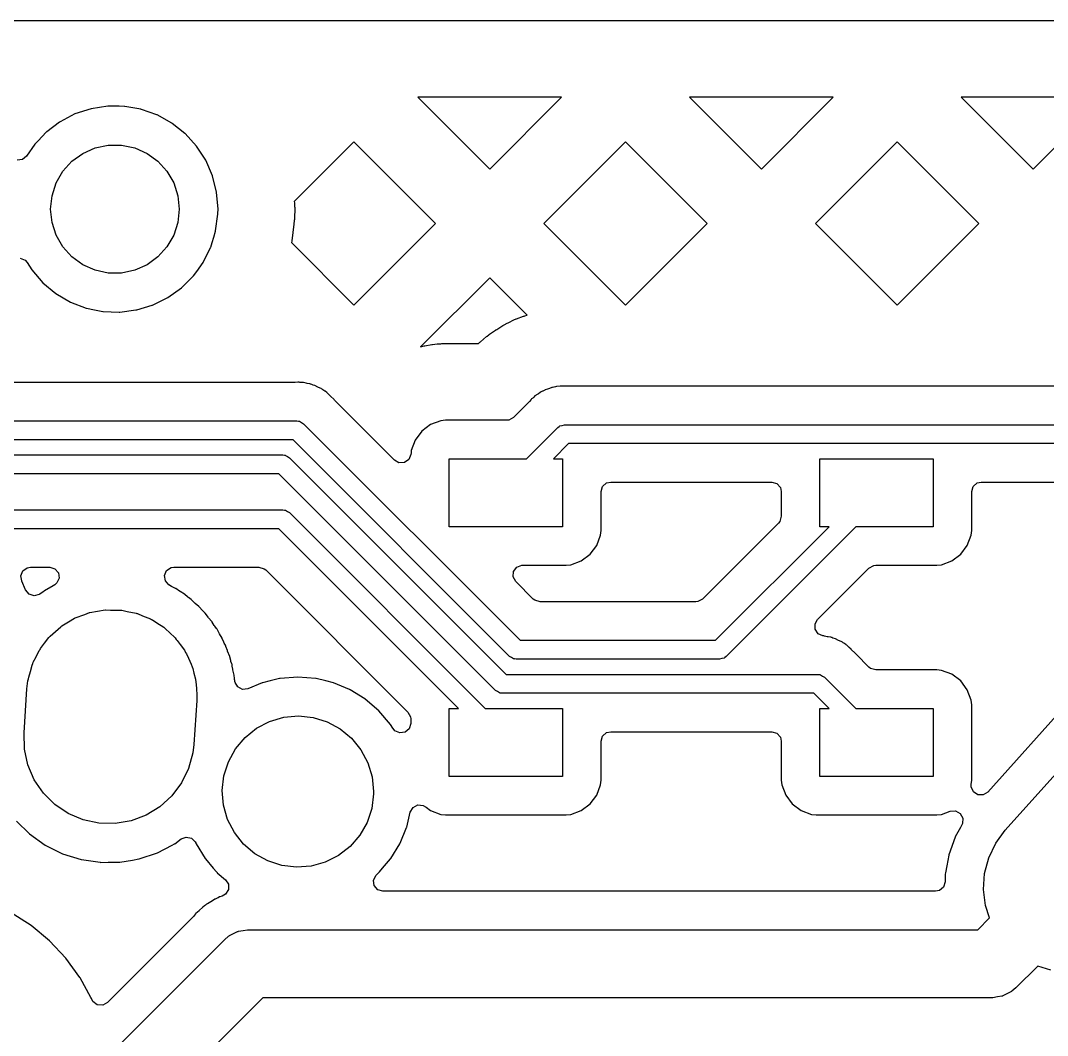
# Model space of a CAD drawing. Extents: x 124.5 to 210, y -114.5 to -26.5.
# Drawn here: x 179.83 to 193.41, y -39.92 to -26.51 of the extents above; entities that cross this region are included whole.
import ezdxf

# ---------------------------------------------------------------- set-up
doc = ezdxf.new("R2010")
doc.units = 0
doc.layers.add('BLACK', color=7, linetype='CONTINUOUS')

msp = doc.modelspace()

# ---------------------------------------------------------------- linework, layer by layer
at = {"layer": 'BLACK', "linetype": 'CONTINUOUS'}
for p, q in [((128.065, -26.5085), (206.435, -26.5085)), ((186.987, -27.5225), (185.084, -27.5225)), ((185.084, -27.5225), (186.036, -28.4738)), ((186.036, -28.4738), (186.987, -27.5225)), ((190.579, -27.5225), (188.676, -27.5225)), ((188.676, -27.5225), (189.628, -28.4738)), ((189.628, -28.4738), (190.579, -27.5225)), ((194.171, -27.5225), (192.269, -27.5225)), ((192.269, -27.5225), (193.22, -28.4738)), ((193.22, -28.4738), (194.171, -27.5225)), ((180.764, -27.674), (180.552, -27.7434)), ((180.985, -27.6402), (180.764, -27.674)), ((180.99, -27.6402), (180.985, -27.6402)), ((181.134, -27.642), (180.99, -27.6402)), ((180.99, -27.6402), (180.99, -27.6402)), ((181.208, -27.6429), (181.134, -27.642)), ((181.213, -27.6438), (181.208, -27.6429)), ((181.423, -27.6812), (181.213, -27.6438)), ((181.213, -27.6438), (181.213, -27.6438)), ((181.428, -27.6821), (181.423, -27.6812)), ((181.423, -27.6812), (181.423, -27.6812)), ((181.433, -27.6838), (181.428, -27.6821)), ((181.634, -27.7549), (181.433, -27.6838)), ((181.433, -27.6838), (181.433, -27.6838)), ((180.552, -27.7434), (180.354, -27.8465)), ((181.639, -27.7566), (181.634, -27.7549)), ((181.634, -27.7549), (181.634, -27.7549)), ((181.834, -27.8646), (181.639, -27.7566)), ((180.349, -27.8496), (180.179, -27.9775)), ((180.354, -27.8465), (180.349, -27.8496)), ((180.349, -27.8496), (180.349, -27.8496)), ((181.838, -27.8678), (181.834, -27.8646)), ((182.006, -27.9998), (181.838, -27.8678)), ((181.838, -27.8678), (181.838, -27.8678)), ((180.064, -28.097), (180.021, -28.1421)), ((180.171, -27.9844), (180.064, -28.097)), ((180.175, -27.9806), (180.171, -27.9844)), ((180.179, -27.9775), (180.175, -27.9806)), ((182.006, -27.9999), (182.006, -27.9998)), ((182.01, -28.0031), (182.006, -27.9999)), ((182.16, -28.1683), (182.01, -28.0031)), ((180.021, -28.1421), (179.913, -28.2996)), ((180.655, -28.2639), (180.817, -28.1916)), ((180.817, -28.1916), (180.991, -28.1547)), ((180.991, -28.1547), (181.169, -28.1547)), ((181.169, -28.1547), (181.343, -28.1916)), ((181.343, -28.1916), (181.505, -28.2639)), ((182.281, -28.3558), (182.16, -28.1683)), ((184.24, -28.1118), (183.452, -28.8991)), ((185.319, -29.1908), (184.24, -28.1118)), ((187.832, -28.1118), (186.753, -29.1908)), ((188.911, -29.1908), (187.832, -28.1118)), ((191.424, -28.1118), (190.345, -29.1908)), ((192.503, -29.1908), (191.424, -28.1118)), ((179.858, -28.3446), (179.788, -28.3528)), ((179.913, -28.2996), (179.858, -28.3446)), ((180.392, -28.5004), (180.511, -28.3683)), ((180.511, -28.3683), (180.655, -28.2639)), ((181.505, -28.2639), (181.649, -28.3683)), ((181.649, -28.3683), (181.768, -28.5004)), ((182.37, -28.5607), (182.281, -28.3558)), ((180.303, -28.6543), (180.392, -28.5004)), ((181.768, -28.5004), (181.857, -28.6543)), ((182.425, -28.7774), (182.37, -28.5607)), ((180.249, -28.8233), (180.303, -28.6543)), ((181.857, -28.6543), (181.911, -28.8233)), ((182.443, -29), (182.425, -28.7774)), ((180.23, -29), (180.249, -28.8233)), ((181.911, -28.8233), (181.93, -29)), ((183.452, -28.8991), (183.454, -28.9169)), ((183.454, -28.9169), (183.454, -28.9203)), ((183.454, -28.9203), (183.456, -28.9608)), ((180.249, -29.1767), (180.23, -29)), ((181.93, -29), (181.911, -29.1767)), ((182.442, -29.0572), (182.443, -29.0034)), ((182.442, -29.0666), (182.442, -29.0572)), ((182.443, -29.0034), (182.443, -29)), ((182.443, -29.0034), (182.443, -29.0034)), ((183.457, -29.0248), (183.455, -29.0914)), ((183.456, -28.9608), (183.456, -28.9641)), ((183.456, -28.9641), (183.457, -28.9775)), ((183.457, -28.9775), (183.457, -28.9809)), ((183.457, -28.9809), (183.457, -29.0214)), ((183.457, -29.0214), (183.457, -29.0248)), ((180.303, -29.3457), (180.249, -29.1767)), ((181.911, -29.1767), (181.857, -29.3457)), ((182.412, -29.2881), (182.442, -29.0666)), ((183.451, -29.1552), (183.447, -29.1956)), ((183.452, -29.1519), (183.451, -29.1552)), ((183.453, -29.1385), (183.452, -29.1519)), ((183.455, -29.0947), (183.453, -29.1352)), ((183.453, -29.1352), (183.453, -29.1385)), ((183.455, -29.0914), (183.455, -29.0947)), ((184.24, -30.2699), (185.319, -29.1908)), ((186.753, -29.1908), (187.832, -30.2699)), ((187.832, -30.2699), (188.911, -29.1908)), ((190.345, -29.1908), (191.424, -30.2699)), ((191.424, -30.2699), (192.503, -29.1908)), ((182.387, -29.3731), (182.411, -29.293)), ((182.411, -29.293), (182.412, -29.2881)), ((182.411, -29.293), (182.411, -29.293)), ((183.447, -29.1989), (183.418, -29.4204)), ((183.447, -29.1956), (183.447, -29.1989)), ((180.392, -29.4996), (180.303, -29.3457)), ((181.857, -29.3457), (181.768, -29.4996)), ((182.347, -29.5018), (182.365, -29.4439)), ((182.365, -29.4439), (182.387, -29.3731)), ((183.417, -29.4255), (183.414, -29.4439)), ((183.414, -29.4439), (184.24, -30.2699)), ((183.418, -29.4204), (183.417, -29.4255)), ((180.511, -29.6317), (180.392, -29.4996)), ((181.768, -29.4996), (181.649, -29.6317)), ((182.263, -29.6723), (182.345, -29.5065)), ((182.345, -29.5065), (182.347, -29.5018)), ((182.345, -29.5065), (182.345, -29.5065)), ((179.827, -29.6476), (179.892, -29.6751)), ((179.892, -29.6751), (179.92, -29.707)), ((179.92, -29.707), (179.98, -29.8051)), ((180.655, -29.7361), (180.511, -29.6317)), ((180.817, -29.8084), (180.655, -29.7361)), ((181.505, -29.7361), (181.343, -29.8084)), ((181.649, -29.6317), (181.505, -29.7361)), ((182.161, -29.8243), (182.245, -29.7063)), ((182.245, -29.7063), (182.248, -29.7021)), ((182.248, -29.7021), (182.263, -29.6723)), ((179.98, -29.8051), (180.126, -29.9739)), ((180.991, -29.8453), (180.817, -29.8084)), ((181.169, -29.8453), (180.991, -29.8453)), ((181.343, -29.8084), (181.169, -29.8453)), ((182.118, -29.8835), (182.161, -29.8243)), ((180.126, -29.9739), (180.298, -30.1166)), ((181.96, -30.0412), (182.118, -29.8835)), ((186.036, -29.9078), (185.122, -30.8216)), ((186.529, -30.4016), (186.036, -29.9078)), ((180.298, -30.1166), (180.491, -30.2293)), ((181.778, -30.1709), (181.96, -30.0412)), ((180.491, -30.2293), (180.7, -30.309)), ((181.368, -30.3319), (181.572, -30.2707)), ((181.572, -30.2707), (181.577, -30.2692)), ((181.572, -30.2707), (181.572, -30.2707)), ((181.577, -30.2692), (181.778, -30.1709)), ((180.7, -30.309), (180.705, -30.3101)), ((180.705, -30.3101), (180.705, -30.3101)), ((180.705, -30.3101), (180.812, -30.3319)), ((180.812, -30.3319), (180.919, -30.3536)), ((180.919, -30.3536), (180.924, -30.3538)), ((180.924, -30.3538), (180.924, -30.3538)), ((180.924, -30.3538), (181.137, -30.3616)), ((181.137, -30.3616), (181.137, -30.3616)), ((181.137, -30.3616), (181.142, -30.3618)), ((181.142, -30.3618), (181.147, -30.3611)), ((181.147, -30.3611), (181.358, -30.334)), ((181.147, -30.3611), (181.147, -30.3611)), ((181.358, -30.334), (181.363, -30.3334)), ((181.358, -30.334), (181.358, -30.334)), ((181.363, -30.3334), (181.368, -30.3319)), ((186.481, -30.4177), (186.489, -30.4152)), ((186.489, -30.4152), (186.491, -30.4146)), ((186.491, -30.4146), (186.493, -30.4137)), ((186.493, -30.4137), (186.5, -30.411)), ((186.5, -30.411), (186.529, -30.4016)), ((186.128, -30.5907), (186.209, -30.5394)), ((186.209, -30.5394), (186.216, -30.5354)), ((186.216, -30.5354), (186.243, -30.5201)), ((186.243, -30.5201), (186.25, -30.5165)), ((186.25, -30.5165), (186.299, -30.4935)), ((186.299, -30.4935), (186.347, -30.4689)), ((186.347, -30.4689), (186.355, -30.4656)), ((186.355, -30.4656), (186.384, -30.453)), ((186.384, -30.453), (186.391, -30.4501)), ((186.391, -30.4501), (186.481, -30.4177)), ((185.954, -30.7205), (185.994, -30.6848)), ((185.994, -30.6848), (186, -30.6797)), ((186, -30.6797), (186.025, -30.6603)), ((186.025, -30.6603), (186.032, -30.6557)), ((186.032, -30.6557), (186.111, -30.6019)), ((186.111, -30.6019), (186.117, -30.5977)), ((186.117, -30.5977), (186.119, -30.5965)), ((186.119, -30.5965), (186.121, -30.5951)), ((186.121, -30.5951), (186.128, -30.5907)), ((185.122, -30.8216), (185.132, -30.8184)), ((185.132, -30.8184), (185.14, -30.8164)), ((185.14, -30.8164), (185.171, -30.8091)), ((185.171, -30.8091), (185.178, -30.8075)), ((185.178, -30.8075), (185.272, -30.7913)), ((185.272, -30.7913), (185.28, -30.7902)), ((185.28, -30.7902), (185.342, -30.7834)), ((185.342, -30.7834), (185.346, -30.7831)), ((185.346, -30.7831), (185.387, -30.7798)), ((185.387, -30.7798), (185.39, -30.7795)), ((185.39, -30.7795), (185.404, -30.7788)), ((185.404, -30.7788), (185.407, -30.7787)), ((185.407, -30.7787), (185.448, -30.7775)), ((185.448, -30.7775), (185.452, -30.7775)), ((185.452, -30.7775), (185.888, -30.7775)), ((185.888, -30.7775), (185.906, -30.7603)), ((185.906, -30.7603), (185.912, -30.755)), ((185.912, -30.755), (185.954, -30.7205)), ((183.451, -31.292), (176.315, -31.292)), ((183.463, -31.2914), (183.451, -31.292)), ((183.499, -31.288), (183.463, -31.2914)), ((183.507, -31.2873), (183.499, -31.288)), ((183.515, -31.2885), (183.507, -31.2873)), ((183.527, -31.2904), (183.515, -31.2885)), ((183.547, -31.292), (183.527, -31.2904)), ((183.567, -31.292), (183.547, -31.292)), ((183.575, -31.294), (183.567, -31.292)), ((183.61, -31.303), (183.575, -31.294)), ((183.575, -31.294), (183.575, -31.294)), ((183.621, -31.3054), (183.61, -31.303)), ((183.657, -31.3111), (183.621, -31.3054)), ((183.665, -31.3123), (183.657, -31.3111)), ((183.657, -31.3111), (183.657, -31.3111)), ((183.672, -31.3155), (183.665, -31.3123)), ((183.684, -31.3204), (183.672, -31.3155)), ((183.672, -31.3155), (183.672, -31.3155)), ((183.702, -31.3268), (183.684, -31.3204)), ((183.722, -31.3318), (183.702, -31.3268)), ((183.761, -31.3531), (183.722, -31.3318)), ((183.771, -31.3583), (183.761, -31.3531)), ((183.805, -31.3727), (183.771, -31.3583)), ((186.859, -31.3594), (186.825, -31.3728)), ((186.866, -31.3565), (186.859, -31.3594)), ((186.859, -31.3594), (186.859, -31.3594)), ((186.885, -31.3542), (186.866, -31.3565)), ((186.886, -31.354), (186.885, -31.3542)), ((186.906, -31.35), (186.886, -31.354)), ((186.917, -31.3465), (186.906, -31.35)), ((186.925, -31.3443), (186.917, -31.3465)), ((186.917, -31.3465), (186.917, -31.3465)), ((186.969, -31.3429), (186.925, -31.3443)), ((186.981, -31.342), (186.969, -31.3429)), ((186.985, -31.3415), (186.981, -31.342)), ((187.013, -31.3415), (186.985, -31.3415)), ((187.017, -31.3414), (187.013, -31.3415)), ((187.077, -31.3395), (187.017, -31.3414)), ((187.085, -31.3393), (187.077, -31.3395)), ((187.077, -31.3395), (187.077, -31.3395)), ((187.093, -31.341), (187.085, -31.3393)), ((187.104, -31.3415), (187.093, -31.341)), ((200.089, -31.3415), (187.104, -31.3415)), ((183.812, -31.3759), (183.805, -31.3727)), ((183.805, -31.3727), (183.805, -31.3727)), ((183.819, -31.3813), (183.812, -31.3759)), ((183.828, -31.3883), (183.819, -31.3813)), ((183.844, -31.3992), (183.828, -31.3883)), ((183.855, -31.4051), (183.844, -31.3992)), ((183.862, -31.4089), (183.855, -31.4051)), ((183.855, -31.4051), (183.855, -31.4051)), ((183.88, -31.4254), (183.862, -31.4089)), ((183.894, -31.4392), (183.88, -31.4254)), ((183.903, -31.4469), (183.894, -31.4392)), ((183.907, -31.4494), (183.903, -31.4469)), ((183.926, -31.4691), (183.907, -31.4494)), ((183.929, -31.4719), (183.926, -31.4691)), ((183.979, -31.5185), (183.929, -31.4719)), ((186.604, -31.4976), (186.588, -31.5095)), ((186.619, -31.4848), (186.604, -31.4976)), ((186.634, -31.4705), (186.619, -31.4848)), ((186.672, -31.448), (186.634, -31.4705)), ((186.682, -31.4414), (186.672, -31.448)), ((186.704, -31.4254), (186.682, -31.4414)), ((186.717, -31.4154), (186.704, -31.4254)), ((186.734, -31.4089), (186.717, -31.4154)), ((186.736, -31.408), (186.734, -31.4089)), ((186.754, -31.3993), (186.736, -31.408)), ((186.765, -31.393), (186.754, -31.3993)), ((186.771, -31.389), (186.765, -31.393)), ((186.8, -31.3807), (186.771, -31.389)), ((186.814, -31.3766), (186.8, -31.3807)), ((186.825, -31.3728), (186.814, -31.3766)), ((183.983, -31.525), (183.979, -31.5185)), ((183.991, -31.5332), (183.983, -31.525)), ((184.778, -32.3206), (183.991, -31.5332)), ((186.552, -31.5524), (186.35, -31.7546)), ((186.56, -31.5436), (186.552, -31.5524)), ((186.583, -31.5156), (186.56, -31.5436)), ((186.588, -31.5095), (186.583, -31.5156)), ((186.583, -31.5156), (186.583, -31.5156)), ((186.35, -31.7546), (186.287, -31.7886)), ((175.767, -31.8005), (183.487, -31.8005)), ((183.487, -31.8005), (183.509, -31.8037)), ((183.509, -31.8037), (183.514, -31.8034)), ((183.514, -31.8034), (183.516, -31.8047)), ((183.516, -31.8047), (183.522, -31.8056)), ((183.522, -31.8056), (183.548, -31.8223)), ((183.548, -31.8223), (183.575, -31.8371)), ((183.575, -31.8371), (186.438, -34.7)), ((185.253, -31.8494), (185.137, -31.9367)), ((185.39, -31.7983), (185.253, -31.8494)), ((185.452, -31.7915), (185.39, -31.7983)), ((186.26, -31.7915), (185.452, -31.7915)), ((186.287, -31.7886), (186.26, -31.7915)), ((186.523, -32.3), (186.937, -31.8866)), ((186.937, -31.8866), (186.954, -31.8733)), ((186.954, -31.8733), (186.957, -31.8698)), ((186.957, -31.8698), (186.96, -31.869)), ((186.96, -31.869), (186.965, -31.8651)), ((186.965, -31.8651), (186.995, -31.8587)), ((186.995, -31.8587), (187.025, -31.85)), ((187.025, -31.85), (200.125, -31.85)), ((185.137, -31.9367), (185.049, -32.0533)), ((183.435, -32.0505), (175.674, -32.0505)), ((186.298, -34.9134), (183.435, -32.0505)), ((185.049, -32.0533), (184.998, -32.1897)), ((187.077, -32.1), (186.877, -32.3)), ((200.073, -32.1), (187.077, -32.1)), ((174.68, -32.2505), (183.3, -32.2505)), ((183.3, -32.2505), (183.323, -32.2537)), ((183.323, -32.2537), (183.327, -32.2534)), ((183.327, -32.2534), (183.33, -32.2547)), ((183.33, -32.2547), (183.336, -32.2556)), ((183.336, -32.2556), (183.362, -32.2723)), ((183.362, -32.2723), (183.389, -32.2871)), ((183.389, -32.2871), (186.252, -35.15)), ((184.965, -32.3107), (184.907, -32.3511)), ((184.992, -32.2451), (184.965, -32.3107)), ((184.995, -32.2222), (184.992, -32.2451)), ((184.998, -32.1897), (184.995, -32.2222)), ((185.5, -33.2), (185.5, -32.3)), ((185.5, -32.3), (186.523, -32.3)), ((186.877, -32.3), (187, -32.3)), ((187, -32.3), (187, -33.2)), ((190.4, -33.2), (190.4, -32.3)), ((190.4, -32.3), (191.9, -32.3)), ((191.9, -32.3), (191.9, -33.2)), ((184.836, -32.3535), (184.778, -32.3206)), ((184.907, -32.3511), (184.836, -32.3535)), ((183.249, -32.5005), (174.68, -32.5005)), ((186.112, -35.3634), (183.249, -32.5005)), ((187.508, -32.7345), (187.529, -32.6664)), ((187.529, -32.6664), (187.582, -32.6199)), ((187.582, -32.6199), (187.635, -32.6085)), ((187.635, -32.6085), (189.766, -32.6085)), ((189.766, -32.6085), (189.834, -32.6285)), ((189.834, -32.6285), (189.88, -32.6822)), ((189.88, -32.6822), (189.891, -32.7345)), ((192.409, -32.7345), (192.429, -32.6664)), ((192.429, -32.6664), (192.482, -32.6199)), ((192.482, -32.6199), (192.534, -32.6085)), ((192.534, -32.6085), (199.81, -32.6085)), ((187.508, -33.2481), (187.508, -32.7345)), ((189.891, -32.7345), (189.891, -33.0604)), ((192.409, -33.2481), (192.409, -32.7345)), ((154, -32.975), (183.3, -32.975)), ((183.3, -32.975), (183.322, -32.9782)), ((183.322, -32.9782), (183.327, -32.9779)), ((183.327, -32.9779), (183.329, -32.9792)), ((183.329, -32.9792), (183.336, -32.9801)), ((183.336, -32.9801), (183.361, -32.9968)), ((183.361, -32.9968), (183.388, -33.0116)), ((183.388, -33.0116), (185.977, -35.6)), ((189.871, -33.1285), (189.855, -33.1495)), ((189.891, -33.0604), (189.871, -33.1285)), ((183.248, -33.225), (154.052, -33.225)), ((185.623, -35.6), (183.248, -33.225)), ((187, -33.2), (185.5, -33.2)), ((187.502, -33.3103), (187.508, -33.2481)), ((189.855, -33.1495), (188.849, -34.1546)), ((189.023, -34.7), (190.523, -33.2)), ((190.877, -33.2), (189.163, -34.9134)), ((190.523, -33.2), (190.4, -33.2)), ((191.9, -33.2), (190.877, -33.2)), ((192.402, -33.3103), (192.409, -33.2481)), ((187.451, -33.4467), (187.502, -33.3103)), ((192.351, -33.4467), (192.402, -33.3103)), ((187.363, -33.5633), (187.451, -33.4467)), ((192.263, -33.5633), (192.351, -33.4467)), ((187.11, -33.7017), (187.247, -33.6506)), ((187.247, -33.6506), (187.363, -33.5633)), ((192.01, -33.7017), (192.147, -33.6506)), ((192.147, -33.6506), (192.263, -33.5633)), ((179.837, -33.8469), (179.863, -33.7811)), ((179.863, -33.7811), (179.921, -33.7402)), ((179.921, -33.7402), (179.962, -33.7335)), ((179.962, -33.7335), (180.219, -33.7335)), ((180.219, -33.7335), (180.287, -33.7535)), ((180.287, -33.7535), (180.334, -33.8072)), ((180.334, -33.8072), (180.344, -33.8774)), ((181.736, -33.8442), (181.764, -33.779)), ((181.764, -33.779), (181.823, -33.7394)), ((181.823, -33.7394), (181.861, -33.7335)), ((181.861, -33.7335), (182.985, -33.7335)), ((182.985, -33.7335), (183.054, -33.7535)), ((183.054, -33.7535), (183.075, -33.7704)), ((183.075, -33.7704), (184.955, -35.6505)), ((186.347, -33.8613), (186.352, -33.7905)), ((186.352, -33.7905), (186.394, -33.7336)), ((186.394, -33.7336), (186.461, -33.7088)), ((186.461, -33.7088), (186.47, -33.7085)), ((186.47, -33.7085), (187.048, -33.7085)), ((187.048, -33.7085), (187.11, -33.7017)), ((190.369, -34.4268), (191.05, -33.7454)), ((191.05, -33.7454), (191.113, -33.7114)), ((191.113, -33.7114), (191.14, -33.7085)), ((191.14, -33.7085), (191.948, -33.7085)), ((191.948, -33.7085), (192.01, -33.7017)), ((179.849, -33.9128), (179.837, -33.8469)), ((179.848, -33.913), (179.849, -33.9128)), ((179.851, -33.919), (179.848, -33.913)), ((179.898, -34.0331), (179.851, -33.919)), ((180.314, -33.942), (180.285, -33.9669)), ((180.344, -33.8774), (180.314, -33.942)), ((181.748, -33.9143), (181.736, -33.8442)), ((181.795, -33.9669), (181.748, -33.9143)), ((186.381, -33.9236), (186.347, -33.8613)), ((186.612, -34.1546), (186.381, -33.9236)), ((179.944, -34.0894), (179.898, -34.0331)), ((180.117, -34.0699), (180.085, -34.0894)), ((180.126, -34.0636), (180.117, -34.0699)), ((180.149, -34.0467), (180.126, -34.0636)), ((180.169, -34.0319), (180.149, -34.0467)), ((180.179, -34.0268), (180.169, -34.0319)), ((180.233, -33.9983), (180.179, -34.0268)), ((180.241, -33.9941), (180.233, -33.9983)), ((180.285, -33.9669), (180.241, -33.9941)), ((181.828, -33.9873), (181.795, -33.9669)), ((181.838, -33.9927), (181.828, -33.9873)), ((181.881, -34.014), (181.838, -33.9927)), ((181.885, -34.0169), (181.881, -34.014)), ((181.934, -34.0519), (181.885, -34.0169)), ((181.885, -34.0169), (181.885, -34.0169)), ((181.942, -34.0567), (181.934, -34.0519)), ((181.999, -34.0918), (181.942, -34.0567)), ((180.012, -34.1109), (179.944, -34.0894)), ((180.08, -34.0923), (180.012, -34.1109)), ((180.085, -34.0894), (180.08, -34.0923)), ((182.003, -34.0944), (181.999, -34.0918)), ((181.999, -34.0918), (181.999, -34.0918)), ((182.038, -34.124), (182.003, -34.0944)), ((182.043, -34.1287), (182.038, -34.124)), ((182.052, -34.1356), (182.043, -34.1287)), ((182.087, -34.1601), (182.052, -34.1356)), ((182.091, -34.1629), (182.087, -34.1601)), ((182.087, -34.1601), (182.087, -34.1601)), ((182.099, -34.1715), (182.091, -34.1629)), ((182.137, -34.2081), (182.099, -34.1715)), ((182.143, -34.2139), (182.137, -34.2081)), ((182.189, -34.2533), (182.143, -34.2139)), ((186.633, -34.1715), (186.612, -34.1546)), ((186.701, -34.1915), (186.633, -34.1715)), ((188.76, -34.1915), (186.701, -34.1915)), ((188.787, -34.1886), (188.76, -34.1915)), ((188.849, -34.1546), (188.787, -34.1886)), ((180.681, -34.3584), (180.746, -34.3338)), ((180.746, -34.3338), (180.748, -34.3335)), ((180.748, -34.3335), (180.749, -34.3333)), ((180.749, -34.3333), (180.952, -34.2985)), ((180.952, -34.2985), (180.954, -34.2985)), ((180.954, -34.2985), (180.957, -34.298)), ((180.957, -34.298), (181.02, -34.2994)), ((181.02, -34.2994), (181.158, -34.3012)), ((181.158, -34.3012), (181.164, -34.3025)), ((181.164, -34.3025), (181.171, -34.3027)), ((181.171, -34.3027), (181.24, -34.3176)), ((181.24, -34.3176), (181.36, -34.3413)), ((181.36, -34.3413), (181.37, -34.3456)), ((181.37, -34.3456), (181.38, -34.3476)), ((181.38, -34.3476), (181.446, -34.3758)), ((182.199, -34.2614), (182.189, -34.2533)), ((182.233, -34.3021), (182.199, -34.2614)), ((182.241, -34.3103), (182.233, -34.3021)), ((182.268, -34.3364), (182.241, -34.3103)), ((182.274, -34.3428), (182.268, -34.3364)), ((182.304, -34.3823), (182.274, -34.3428)), ((180.379, -34.5099), (180.468, -34.4566)), ((180.468, -34.4566), (180.546, -34.4088)), ((180.546, -34.4088), (180.552, -34.4066)), ((180.552, -34.4066), (180.556, -34.4046)), ((180.556, -34.4046), (180.681, -34.3584)), ((181.446, -34.3758), (181.551, -34.4176)), ((181.551, -34.4176), (181.564, -34.4262)), ((181.564, -34.4262), (181.576, -34.4313)), ((181.576, -34.4313), (181.635, -34.4707)), ((181.635, -34.4707), (181.725, -34.5275)), ((182.312, -34.3941), (182.304, -34.3823)), ((182.318, -34.4008), (182.312, -34.3941)), ((182.361, -34.4519), (182.318, -34.4008)), ((182.366, -34.4569), (182.361, -34.4519)), ((182.368, -34.4611), (182.366, -34.4569)), ((182.394, -34.503), (182.368, -34.4611)), ((182.368, -34.4611), (182.368, -34.4611)), ((190.337, -34.4825), (190.369, -34.4268)), ((190.338, -34.5535), (190.337, -34.4825)), ((180.224, -34.6456), (180.295, -34.5836)), ((180.295, -34.5836), (180.364, -34.5203)), ((180.364, -34.5203), (180.373, -34.5148)), ((180.373, -34.5148), (180.379, -34.5099)), ((181.725, -34.5275), (181.74, -34.5415)), ((181.74, -34.5415), (181.754, -34.5506)), ((181.754, -34.5506), (181.802, -34.5989)), ((181.802, -34.5989), (181.876, -34.6672)), ((182.4, -34.5123), (182.394, -34.503)), ((182.425, -34.5453), (182.4, -34.5123)), ((182.428, -34.5492), (182.425, -34.5453)), ((182.425, -34.5453), (182.425, -34.5453)), ((182.43, -34.5536), (182.428, -34.5492)), ((182.457, -34.6052), (182.43, -34.5536)), ((182.43, -34.5536), (182.43, -34.5536)), ((182.461, -34.6127), (182.457, -34.6052)), ((182.497, -34.6719), (182.461, -34.6127)), ((190.377, -34.6125), (190.338, -34.5535)), ((190.442, -34.6409), (190.377, -34.6125)), ((180.096, -34.8073), (180.151, -34.7385)), ((180.151, -34.7385), (180.206, -34.6643)), ((180.206, -34.6643), (180.217, -34.6543)), ((180.217, -34.6543), (180.224, -34.6456)), ((181.876, -34.6672), (181.891, -34.6875)), ((181.891, -34.6875), (181.905, -34.7014)), ((181.905, -34.7014), (181.942, -34.7559)), ((181.942, -34.7559), (181.999, -34.8322)), ((182.5, -34.6761), (182.497, -34.6719)), ((182.497, -34.6719), (182.497, -34.6719)), ((182.521, -34.7266), (182.5, -34.6761)), ((182.526, -34.7367), (182.521, -34.7266)), ((182.54, -34.7638), (182.526, -34.7367)), ((186.438, -34.7), (189.023, -34.7)), ((190.447, -34.6415), (190.442, -34.6409)), ((190.455, -34.6415), (190.447, -34.6415)), ((190.463, -34.6435), (190.455, -34.6415)), ((190.498, -34.6525), (190.463, -34.6435)), ((190.463, -34.6435), (190.463, -34.6435)), ((190.509, -34.6549), (190.498, -34.6525)), ((190.545, -34.6606), (190.509, -34.6549)), ((190.553, -34.6618), (190.545, -34.6606)), ((190.545, -34.6606), (190.545, -34.6606)), ((190.56, -34.665), (190.553, -34.6618)), ((190.572, -34.6699), (190.56, -34.665)), ((190.56, -34.665), (190.56, -34.665)), ((190.59, -34.6763), (190.572, -34.6699)), ((190.61, -34.6813), (190.59, -34.6763)), ((190.649, -34.7026), (190.61, -34.6813)), ((190.659, -34.7078), (190.649, -34.7026)), ((190.693, -34.7222), (190.659, -34.7078)), ((190.7, -34.7254), (190.693, -34.7222)), ((190.693, -34.7222), (190.693, -34.7222)), ((190.708, -34.7317), (190.7, -34.7254)), ((190.716, -34.7378), (190.708, -34.7317)), ((190.733, -34.7487), (190.716, -34.7378)), ((190.743, -34.7546), (190.733, -34.7487)), ((190.75, -34.7584), (190.743, -34.7546)), ((190.743, -34.7546), (190.743, -34.7546)), ((190.756, -34.7638), (190.75, -34.7584)), ((180.039, -34.9164), (180.078, -34.8355)), ((180.078, -34.8355), (180.09, -34.8202)), ((180.09, -34.8202), (180.096, -34.8073)), ((181.999, -34.8322), (182.012, -34.8589)), ((182.012, -34.8589), (182.025, -34.878)), ((182.025, -34.878), (182.051, -34.9362)), ((182.547, -34.7771), (182.54, -34.7638)), ((182.548, -34.7818), (182.547, -34.7771)), ((182.567, -34.8364), (182.548, -34.7818)), ((182.57, -34.8445), (182.567, -34.8364)), ((182.598, -34.9137), (182.57, -34.8445)), ((190.783, -34.7887), (190.756, -34.7638)), ((190.792, -34.7964), (190.783, -34.7887)), ((190.795, -34.7989), (190.792, -34.7964)), ((190.815, -34.8186), (190.795, -34.7989)), ((190.817, -34.8214), (190.815, -34.8186)), ((190.867, -34.868), (190.817, -34.8214)), ((190.871, -34.8745), (190.867, -34.868)), ((190.879, -34.8827), (190.871, -34.8745)), ((191.05, -35.0546), (190.879, -34.8827)), ((179.963, -35.1113), (179.985, -35.0278)), ((179.985, -35.0278), (179.995, -35.007)), ((179.995, -35.007), (180.001, -34.9895)), ((180.001, -34.9895), (180.039, -34.9164)), ((182.051, -34.9362), (182.09, -35.0168)), ((182.09, -35.0168), (182.1, -35.0499)), ((182.6, -34.9185), (182.598, -34.9137)), ((182.611, -34.9671), (182.6, -34.9185)), ((182.614, -34.9779), (182.611, -34.9671)), ((182.625, -35.0095), (182.614, -34.9779)), ((182.629, -35.0208), (182.625, -35.0095)), ((182.632, -35.04), (182.629, -35.0208)), ((186.325, -34.9282), (186.298, -34.9134)), ((186.351, -34.9449), (186.325, -34.9282)), ((186.357, -34.9458), (186.351, -34.9449)), ((186.36, -34.9471), (186.357, -34.9458)), ((186.364, -34.9468), (186.36, -34.9471)), ((186.386, -34.95), (186.364, -34.9468)), ((189.075, -34.95), (186.386, -34.95)), ((189.105, -34.9413), (189.075, -34.95)), ((189.135, -34.9349), (189.105, -34.9413)), ((189.14, -34.931), (189.135, -34.9349)), ((189.143, -34.9302), (189.14, -34.931)), ((189.146, -34.9267), (189.143, -34.9302)), ((189.163, -34.9134), (189.146, -34.9267)), ((179.94, -35.1861), (179.963, -35.1113)), ((182.1, -35.0499), (182.11, -35.0742)), ((182.11, -35.0742), (182.123, -35.1335)), ((182.123, -35.1335), (182.146, -35.215)), ((182.639, -35.0821), (182.632, -35.04)), ((182.641, -35.0905), (182.639, -35.0821)), ((182.657, -35.1589), (182.641, -35.0905)), ((182.658, -35.1637), (182.657, -35.1589)), ((182.657, -35.1589), (182.657, -35.1589)), ((182.661, -35.1983), (182.658, -35.1637)), ((186.252, -35.15), (190.375, -35.15)), ((190.375, -35.15), (190.397, -35.1532)), ((190.397, -35.1532), (190.402, -35.1529)), ((190.402, -35.1529), (190.404, -35.1542)), ((190.404, -35.1542), (190.411, -35.1551)), ((190.411, -35.1551), (190.436, -35.1718)), ((191.071, -35.0715), (191.05, -35.0546)), ((191.14, -35.0915), (191.071, -35.0715)), ((191.948, -35.0915), (191.14, -35.0915)), ((192.01, -35.0983), (191.948, -35.0915)), ((192.147, -35.1494), (192.01, -35.0983)), ((192.263, -35.2367), (192.147, -35.1494)), ((179.917, -35.3435), (179.93, -35.2343)), ((179.93, -35.2343), (179.937, -35.208)), ((179.937, -35.208), (179.94, -35.1861)), ((182.146, -35.215), (182.15, -35.2537)), ((182.15, -35.2537), (182.156, -35.2829)), ((182.156, -35.2829), (182.158, -35.3408)), ((182.663, -35.2187), (182.661, -35.1983)), ((182.664, -35.2298), (182.663, -35.2187)), ((182.667, -35.2455), (182.664, -35.2298)), ((182.669, -35.2557), (182.667, -35.2455)), ((182.705, -35.3167), (182.669, -35.2557)), ((183.028, -35.2628), (182.839, -35.3409)), ((183.032, -35.2609), (183.028, -35.2628)), ((183.028, -35.2628), (183.028, -35.2628)), ((183.133, -35.2367), (183.032, -35.2609)), ((183.258, -35.2066), (183.133, -35.2367)), ((183.263, -35.2055), (183.258, -35.2066)), ((183.258, -35.2066), (183.258, -35.2066)), ((183.5, -35.1868), (183.263, -35.2055)), ((183.737, -35.2055), (183.5, -35.1868)), ((183.742, -35.2066), (183.737, -35.2055)), ((183.867, -35.2367), (183.742, -35.2066)), ((183.742, -35.2066), (183.742, -35.2066)), ((183.968, -35.2609), (183.867, -35.2367)), ((183.972, -35.2628), (183.968, -35.2609)), ((184.182, -35.3499), (183.972, -35.2628)), ((183.972, -35.2628), (183.972, -35.2628)), ((190.436, -35.1718), (190.463, -35.1866)), ((190.463, -35.1866), (190.877, -35.6)), ((192.351, -35.3533), (192.263, -35.2367)), ((179.878, -35.9235), (179.917, -35.3435)), ((182.158, -35.3408), (182.165, -35.42)), ((182.165, -35.42), (182.163, -35.4789)), ((182.769, -35.3485), (182.705, -35.3167)), ((182.839, -35.3409), (182.769, -35.3485)), ((184.187, -35.3518), (184.182, -35.3499)), ((184.182, -35.3499), (184.182, -35.3499)), ((184.191, -35.3543), (184.187, -35.3518)), ((184.385, -35.4732), (184.191, -35.3543)), ((186.139, -35.3782), (186.112, -35.3634)), ((186.164, -35.3949), (186.139, -35.3782)), ((186.171, -35.3958), (186.164, -35.3949)), ((186.173, -35.3971), (186.171, -35.3958)), ((186.178, -35.3968), (186.173, -35.3971)), ((186.2, -35.4), (186.178, -35.3968)), ((190.323, -35.4), (186.2, -35.4)), ((190.523, -35.6), (190.323, -35.4)), ((192.402, -35.4897), (192.351, -35.3533)), ((193.77, -35.4247), (192.621, -36.7054)), ((182.162, -35.4965), (182.122, -36.0765)), ((182.163, -35.4789), (182.162, -35.4905)), ((182.162, -35.4905), (182.162, -35.4965)), ((184.389, -35.4758), (184.385, -35.4732)), ((184.385, -35.4732), (184.385, -35.4732)), ((184.57, -35.63), (184.389, -35.4758)), ((192.409, -35.5519), (192.402, -35.4897)), ((192.409, -36.5481), (192.409, -35.5519)), ((183.313, -35.7177), (183.507, -35.7)), ((183.507, -35.7), (183.701, -35.7204)), ((184.724, -35.8106), (184.57, -35.63)), ((184.955, -35.6505), (184.989, -35.7128)), ((185.5, -36.5), (185.5, -35.6)), ((185.5, -35.6), (185.623, -35.6)), ((185.977, -35.6), (187, -35.6)), ((187, -35.6), (187, -36.5)), ((190.4, -36.5), (190.4, -35.6)), ((190.4, -35.6), (190.523, -35.6)), ((190.877, -35.6), (191.9, -35.6)), ((191.9, -35.6), (191.9, -36.5)), ((182.952, -35.8632), (183.125, -35.7728)), ((183.125, -35.7728), (183.313, -35.7177)), ((183.701, -35.7204), (183.888, -35.7781)), ((183.888, -35.7781), (184.059, -35.871)), ((184.756, -35.8633), (184.724, -35.8106)), ((184.992, -35.8001), (184.971, -35.8682)), ((184.989, -35.7128), (184.992, -35.7396)), ((184.992, -35.7396), (184.992, -35.8001)), ((192.853, -37.2087), (194.163, -35.7487)), ((179.883, -36.1371), (179.878, -35.9235)), ((182.8, -35.9855), (182.952, -35.8632)), ((184.059, -35.871), (184.21, -35.9954)), ((184.758, -35.8659), (184.756, -35.8633)), ((184.783, -35.8953), (184.758, -35.8659)), ((184.848, -35.9248), (184.783, -35.8953)), ((184.918, -35.9147), (184.848, -35.9248)), ((184.971, -35.8682), (184.918, -35.9147)), ((187.508, -36.0345), (187.529, -35.9664)), ((187.529, -35.9664), (187.582, -35.9199)), ((187.582, -35.9199), (187.635, -35.9085)), ((187.635, -35.9085), (189.766, -35.9085)), ((189.766, -35.9085), (189.834, -35.9285)), ((189.834, -35.9285), (189.88, -35.9822)), ((189.88, -35.9822), (189.891, -36.0345)), ((182.122, -36.0765), (182.11, -36.1857)), ((182.675, -36.135), (182.8, -35.9855)), ((184.21, -35.9954), (184.333, -36.1466)), ((187.508, -36.5481), (187.508, -36.0345)), ((189.891, -36.0345), (189.891, -36.5481)), ((179.929, -36.3458), (179.883, -36.1371)), ((182.11, -36.1857), (182.054, -36.3921)), ((182.581, -36.3061), (182.675, -36.135)), ((184.333, -36.1466), (184.425, -36.3189)), ((180.014, -36.542), (179.929, -36.3458)), ((182.522, -36.4921), (182.581, -36.3061)), ((184.425, -36.3189), (184.481, -36.5058)), ((182.054, -36.3921), (181.961, -36.5845)), ((182.5, -36.686), (182.522, -36.4921)), ((184.481, -36.5058), (184.5, -36.7)), ((187, -36.5), (185.5, -36.5)), ((191.9, -36.5), (190.4, -36.5)), ((180.134, -36.7186), (180.014, -36.542)), ((181.961, -36.5845), (181.833, -36.7557)), ((187.451, -36.7467), (187.502, -36.6103)), ((187.502, -36.6103), (187.508, -36.5481)), ((189.891, -36.5481), (189.898, -36.6103)), ((189.898, -36.6103), (189.949, -36.7467)), ((192.402, -36.6076), (192.409, -36.5481)), ((192.402, -36.637), (192.402, -36.6076)), ((192.431, -36.7021), (192.402, -36.637)), ((180.286, -36.8693), (180.134, -36.7186)), ((181.833, -36.7557), (181.675, -36.8996)), ((182.516, -36.8805), (182.5, -36.686)), ((184.5, -36.7279), (184.475, -36.9215)), ((184.5, -36.7), (184.5, -36.7279)), ((187.363, -36.8633), (187.451, -36.7467)), ((189.949, -36.7467), (190.037, -36.8633)), ((192.49, -36.7415), (192.431, -36.7021)), ((192.561, -36.7427), (192.49, -36.7415)), ((192.621, -36.7054), (192.561, -36.7427)), ((180.463, -36.9887), (180.286, -36.8693)), ((181.675, -36.8996), (181.493, -37.0111)), ((182.57, -37.0681), (182.516, -36.8805)), ((184.475, -36.9215), (184.414, -37.1067)), ((184.986, -36.9705), (185.022, -36.9089)), ((185.022, -36.9089), (185.085, -36.8762)), ((185.085, -36.8762), (185.155, -36.8828)), ((185.155, -36.8828), (185.185, -36.8991)), ((185.185, -36.8991), (185.194, -36.9063)), ((185.194, -36.9063), (185.253, -36.9506)), ((187.247, -36.9506), (187.363, -36.8633)), ((190.037, -36.8633), (190.153, -36.9506)), ((180.66, -37.0723), (180.463, -36.9887)), ((181.493, -37.0111), (181.293, -37.0862)), ((182.659, -37.2417), (182.57, -37.0681)), ((184.939, -37.1676), (184.986, -36.9705)), ((185.253, -36.9506), (185.39, -37.0017)), ((185.39, -37.0017), (185.452, -37.0085)), ((185.452, -37.0085), (187.048, -37.0085)), ((187.048, -37.0085), (187.11, -37.0017)), ((187.11, -37.0017), (187.247, -36.9506)), ((190.153, -36.9506), (190.29, -37.0017)), ((190.29, -37.0017), (190.352, -37.0085)), ((190.352, -37.0085), (191.948, -37.0085)), ((191.948, -37.0085), (192.01, -37.0017)), ((192.01, -37.0017), (192.123, -36.9596)), ((192.123, -36.9596), (192.193, -36.9545)), ((192.193, -36.9545), (192.256, -36.9884)), ((192.256, -36.9884), (192.29, -37.0506)), ((192.29, -37.0506), (192.285, -37.1215)), ((179.78, -37.092), (179.949, -37.257)), ((180.869, -37.1173), (180.66, -37.0723)), ((181.082, -37.122), (180.869, -37.1173)), ((181.293, -37.0862), (181.082, -37.122)), ((184.414, -37.1067), (184.317, -37.2764)), ((184.85, -37.3824), (184.937, -37.1722)), ((184.937, -37.1722), (184.939, -37.1676)), ((184.937, -37.1722), (184.937, -37.1722)), ((192.259, -37.1722), (192.192, -37.2962)), ((192.278, -37.1375), (192.259, -37.1722)), ((192.285, -37.1215), (192.278, -37.1375)), ((179.949, -37.257), (180.159, -37.406)), ((181.871, -37.3881), (181.956, -37.3245)), ((181.956, -37.3245), (182.023, -37.3)), ((182.023, -37.3), (182.092, -37.3153)), ((182.092, -37.3153), (182.142, -37.3657)), ((182.781, -37.3947), (182.659, -37.2417)), ((184.317, -37.2764), (184.19, -37.4242)), ((192.19, -37.3008), (192.108, -37.534)), ((192.192, -37.2962), (192.19, -37.3008)), ((192.19, -37.3008), (192.19, -37.3008)), ((192.726, -37.3806), (192.853, -37.2087)), ((180.159, -37.406), (180.389, -37.5203)), ((181.643, -37.5072), (181.836, -37.406)), ((181.836, -37.406), (181.866, -37.3903)), ((181.866, -37.3903), (181.871, -37.3881)), ((181.866, -37.3903), (181.866, -37.3903)), ((182.142, -37.3657), (182.148, -37.3774)), ((182.148, -37.3774), (182.15, -37.3824)), ((182.15, -37.3824), (182.15, -37.3824)), ((182.15, -37.3824), (182.152, -37.387)), ((182.152, -37.387), (182.154, -37.3912)), ((182.154, -37.3912), (182.273, -37.5852)), ((182.929, -37.5211), (182.781, -37.3947)), ((184.19, -37.4242), (184.036, -37.5443)), ((184.727, -37.5852), (184.846, -37.3912)), ((184.846, -37.3912), (184.848, -37.387)), ((184.848, -37.387), (184.85, -37.3824)), ((192.634, -37.5734), (192.726, -37.3806)), ((180.389, -37.5203), (180.634, -37.5972)), ((180.634, -37.5972), (180.639, -37.5979)), ((180.639, -37.5979), (180.639, -37.5979)), ((180.639, -37.5979), (180.884, -37.634)), ((181.146, -37.6321), (181.312, -37.6039)), ((181.312, -37.6039), (181.394, -37.59)), ((181.394, -37.59), (181.399, -37.5892)), ((181.394, -37.59), (181.394, -37.59)), ((181.399, -37.5892), (181.643, -37.5072)), ((182.273, -37.5852), (182.273, -37.5852)), ((182.273, -37.5852), (182.276, -37.5894)), ((182.276, -37.5894), (182.381, -37.7128)), ((183.1, -37.6164), (182.929, -37.5211)), ((184.036, -37.5443), (183.862, -37.6323)), ((184.619, -37.7128), (184.724, -37.5894)), ((184.724, -37.5894), (184.727, -37.5852)), ((184.727, -37.5852), (184.727, -37.5852)), ((192.107, -37.5387), (192.08, -37.6828)), ((192.108, -37.534), (192.107, -37.5387)), ((192.108, -37.534), (192.108, -37.534)), ((192.579, -37.7801), (192.634, -37.5734)), ((180.884, -37.634), (180.884, -37.634)), ((180.884, -37.634), (180.889, -37.6348)), ((180.889, -37.6348), (180.989, -37.6337)), ((180.989, -37.6337), (181.141, -37.6321)), ((181.141, -37.6321), (181.141, -37.6321)), ((181.141, -37.6321), (181.146, -37.6321)), ((182.381, -37.7128), (182.422, -37.7605)), ((183.285, -37.6767), (183.1, -37.6164)), ((183.479, -37.6998), (183.285, -37.6767)), ((183.674, -37.6848), (183.479, -37.6998)), ((183.862, -37.6323), (183.674, -37.6848)), ((184.578, -37.7605), (184.619, -37.7128)), ((192.08, -37.6828), (192.064, -37.7732)), ((182.422, -37.7605), (182.43, -37.77)), ((182.43, -37.77), (182.434, -37.7732)), ((182.434, -37.7732), (182.541, -37.8646)), ((182.541, -37.8646), (182.58, -37.924)), ((184.498, -37.8726), (184.528, -37.808)), ((184.508, -37.9428), (184.498, -37.8726)), ((184.528, -37.808), (184.541, -37.7947)), ((184.541, -37.7947), (184.566, -37.7732)), ((184.566, -37.7732), (184.57, -37.77)), ((184.57, -37.77), (184.578, -37.7605)), ((192.059, -37.849), (192.058, -37.8936)), ((192.06, -37.7916), (192.059, -37.849)), ((192.064, -37.7732), (192.06, -37.7916)), ((192.565, -37.9934), (192.579, -37.7801)), ((182.58, -37.995), (182.542, -38.055)), ((182.58, -37.924), (182.58, -37.995)), ((184.555, -37.9965), (184.508, -37.9428)), ((184.623, -38.0165), (184.555, -37.9965)), ((191.932, -38.0165), (184.623, -38.0165)), ((191.981, -38.0064), (191.932, -38.0165)), ((192.036, -37.9612), (191.981, -38.0064)), ((192.058, -37.8936), (192.036, -37.9612)), ((192.592, -38.2054), (192.565, -37.9934)), ((182.356, -38.1512), (182.349, -38.156)), ((182.399, -38.1231), (182.356, -38.1512)), ((182.405, -38.1196), (182.399, -38.1231)), ((182.399, -38.1231), (182.399, -38.1231)), ((182.43, -38.1096), (182.405, -38.1196)), ((182.445, -38.1027), (182.43, -38.1096)), ((182.463, -38.0926), (182.445, -38.1027)), ((182.468, -38.0895), (182.463, -38.0926)), ((182.463, -38.0926), (182.463, -38.0926)), ((182.497, -38.0806), (182.468, -38.0895)), ((182.542, -38.055), (182.497, -38.0806)), ((182.193, -38.2743), (182.15, -38.3106)), ((182.2, -38.2677), (182.193, -38.2743)), ((182.237, -38.2305), (182.2, -38.2677)), ((182.242, -38.2263), (182.237, -38.2305)), ((182.264, -38.2114), (182.242, -38.2263)), ((182.277, -38.2016), (182.264, -38.2114)), ((182.293, -38.188), (182.277, -38.2016)), ((182.298, -38.1839), (182.293, -38.188)), ((182.304, -38.1808), (182.298, -38.1839)), ((182.349, -38.156), (182.304, -38.1808)), ((182.304, -38.1808), (182.304, -38.1808)), ((192.645, -38.3684), (192.592, -38.2054)), ((179.974, -38.4715), (179.708, -38.3028)), ((182.122, -38.3455), (180.98, -39.4876)), ((182.132, -38.3337), (182.122, -38.3455)), ((182.146, -38.3156), (182.132, -38.3337)), ((182.15, -38.3106), (182.146, -38.3156)), ((182.146, -38.3156), (182.146, -38.3156)), ((192.489, -38.525), (192.645, -38.3684)), ((180.216, -38.6722), (179.974, -38.4715)), ((182.649, -38.5769), (182.702, -38.5493)), ((182.702, -38.5493), (182.709, -38.548)), ((182.709, -38.548), (182.716, -38.5449)), ((182.716, -38.5449), (182.775, -38.536)), ((182.775, -38.536), (182.834, -38.5252)), ((182.834, -38.5252), (182.841, -38.5261)), ((182.841, -38.5261), (182.848, -38.525)), ((182.848, -38.525), (192.489, -38.525)), ((180.432, -38.9018), (180.216, -38.6722)), ((180.826, -40.3609), (182.53, -38.6568)), ((182.53, -38.6568), (182.583, -38.6109)), ((182.583, -38.6109), (182.59, -38.6077)), ((182.59, -38.6077), (182.595, -38.6028)), ((182.595, -38.6028), (182.649, -38.5769)), ((180.617, -39.1565), (180.432, -38.9018)), ((193.281, -39.0054), (192.993, -39.2932)), ((193.456, -39.0604), (193.281, -39.0054)), ((180.619, -39.16), (180.617, -39.1565)), ((180.761, -39.4188), (180.619, -39.16)), ((180.619, -39.16), (180.619, -39.16)), ((192.874, -39.3731), (192.821, -39.4007)), ((192.928, -39.3472), (192.874, -39.3731)), ((192.933, -39.3423), (192.928, -39.3472)), ((192.94, -39.3391), (192.933, -39.3423)), ((192.993, -39.2932), (192.94, -39.3391)), ((180.769, -39.4324), (180.761, -39.4188)), ((180.77, -39.4361), (180.769, -39.4324)), ((180.774, -39.4449), (180.77, -39.4361)), ((180.77, -39.4361), (180.77, -39.4361)), ((180.79, -39.474), (180.774, -39.4449)), ((180.847, -39.5165), (180.79, -39.474)), ((180.98, -39.4876), (180.918, -39.5216)), ((183.034, -39.425), (181.594, -40.8655)), ((192.675, -39.425), (183.034, -39.425)), ((192.682, -39.4239), (192.675, -39.425)), ((192.689, -39.4248), (192.682, -39.4239)), ((192.748, -39.414), (192.689, -39.4248)), ((192.807, -39.4051), (192.748, -39.414)), ((192.814, -39.402), (192.807, -39.4051)), ((192.821, -39.4007), (192.814, -39.402)), ((180.918, -39.5216), (180.847, -39.5165))]:
    msp.add_line(p, q, dxfattribs=at)

doc.saveas('drawing.dxf')
